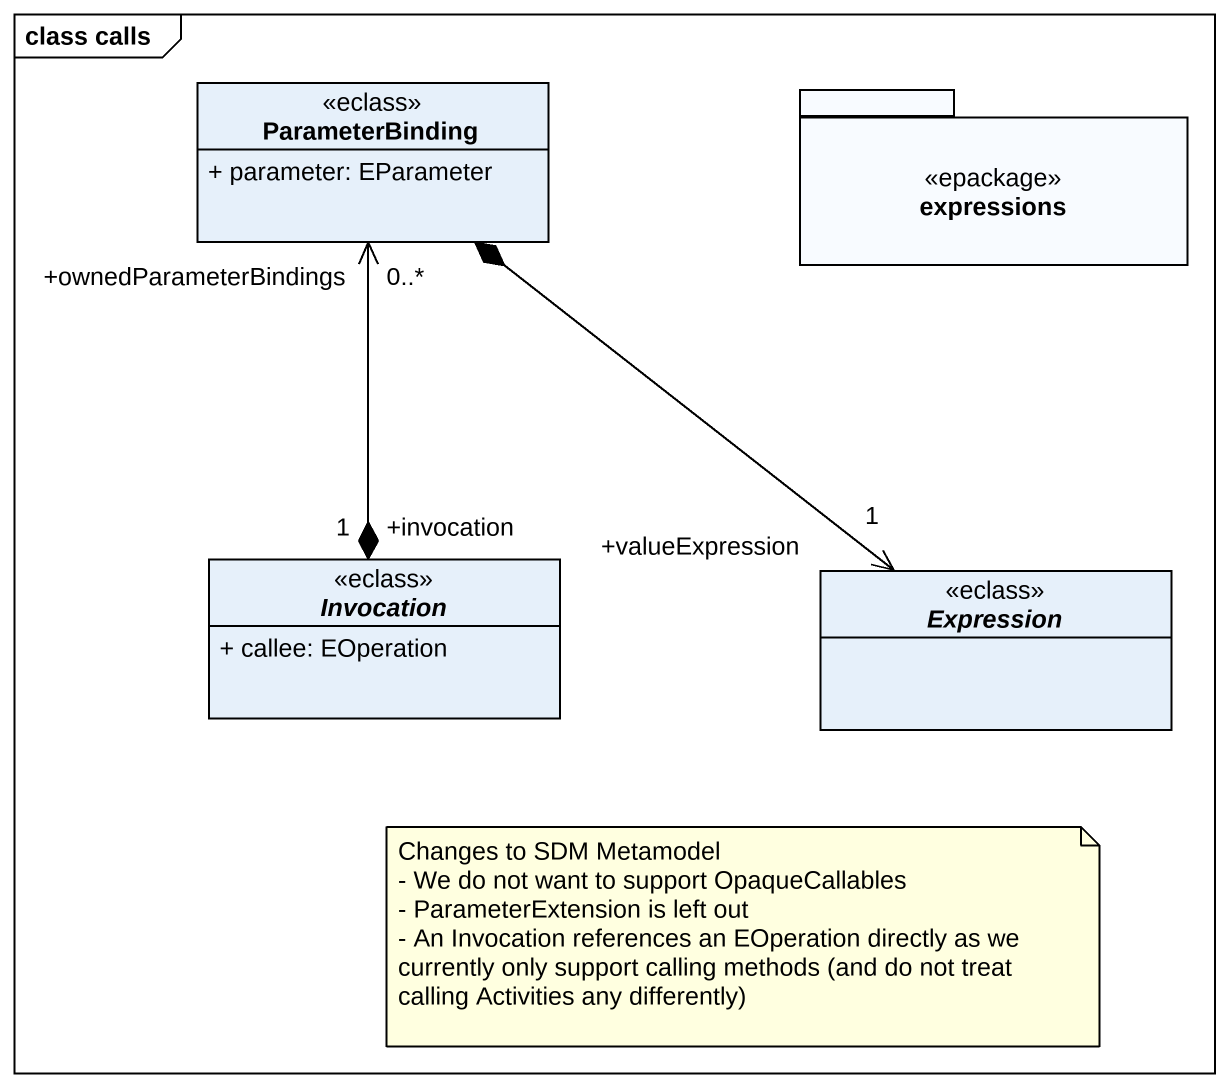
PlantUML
@startuml
mainframe class calls
hide circle
hide empty members
skinparam classAttributeIconSize 0
class ParameterBinding <<eclass>> {
  + parameter: EParameter
}
package expressions <<epackage>> {
}
abstract class Invocation <<eclass>> {
  + callee: EOperation
}
abstract class Expression <<eclass>>
Invocation "+invocation\n1" *-up-> "+ownedParameterBindings\n0..*" ParameterBinding
Expression "+valueExpression\n1" <-up-* ParameterBinding
note as N1
  Changes to SDM Metamodel
  - We do not want to support OpaqueCallables
  - ParameterExtension is left out
  - An Invocation references an EOperation directly as we currently only support calling methods (and do not treat calling Activities any differently)
end note
@enduml
